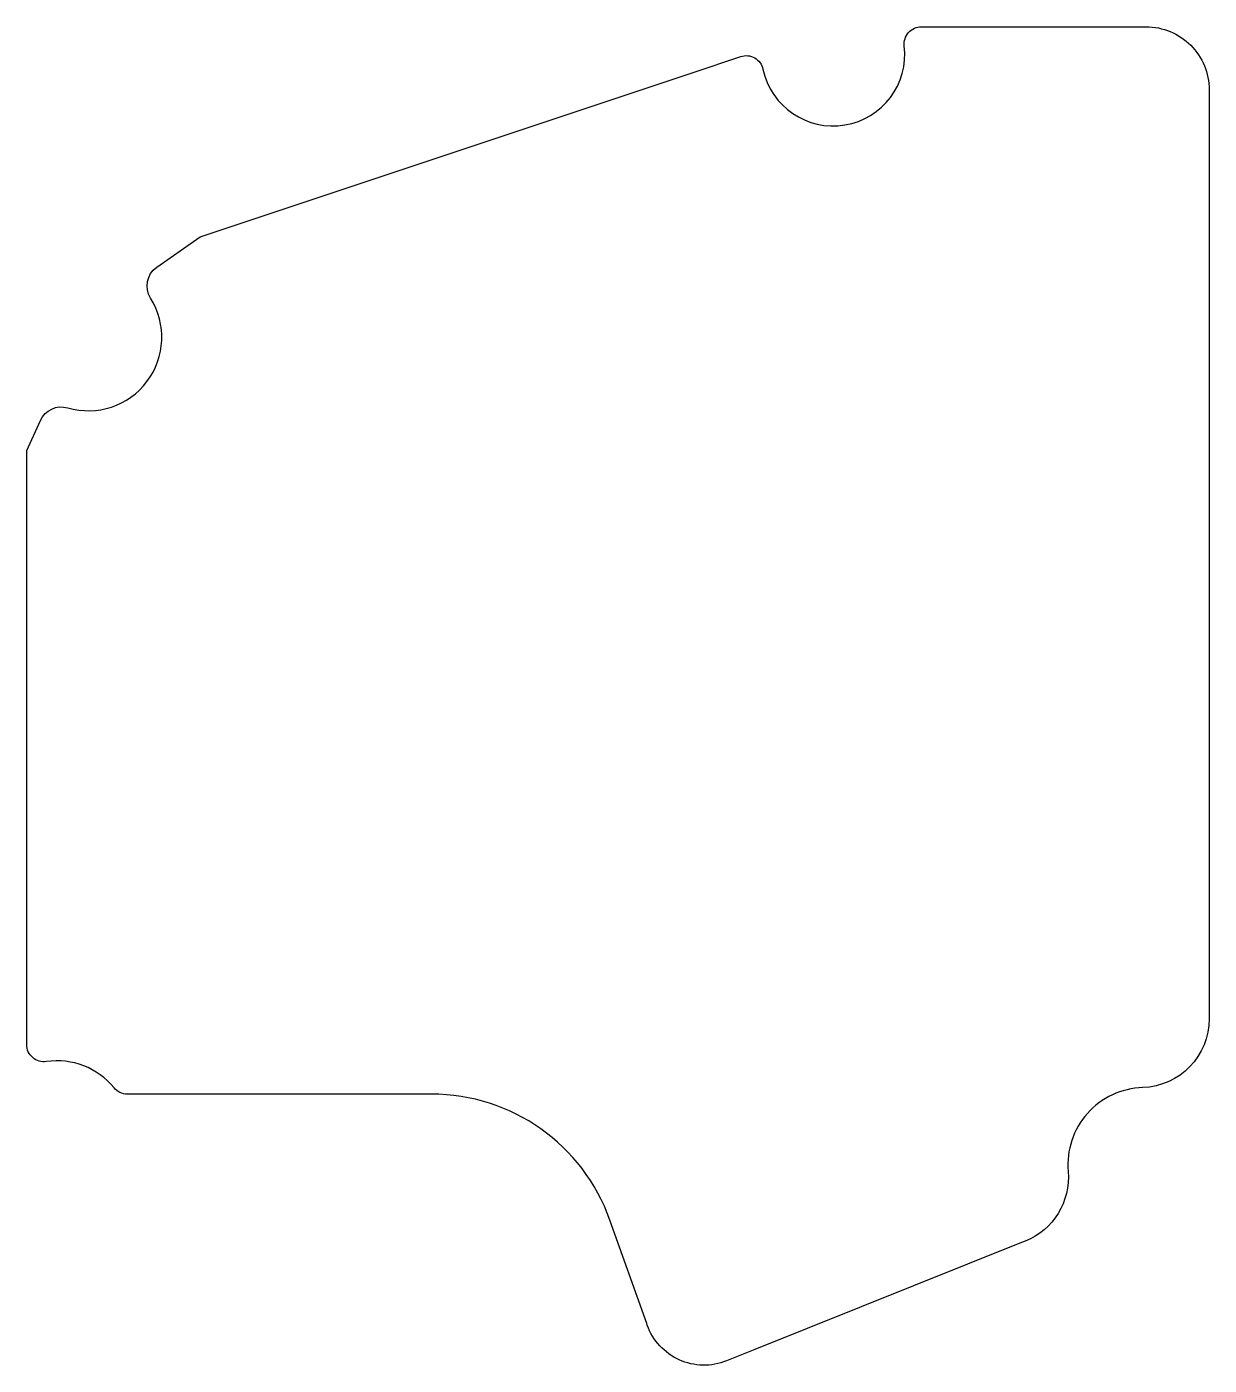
# Model space of a CAD drawing. Header units: millimetres. Extents: x -127 to -24, y -53 to 64.
import ezdxf

# ---------------------------------------------------------------- set-up
doc = ezdxf.new("R2010")
doc.units = ezdxf.units.MM
doc.layers.get('0').update_dxf_attribs({"linetype": 'CONTINUOUS'})

msp = doc.modelspace()

# ---------------------------------------------------------------- linework, layer by layer
msp.add_lwpolyline([(-24, 29.07), (-24, -22.43, -0.404418), (-29.8, -28.43, 0.429393), (-36.29, -35.73, -0.329894), (-40.03, -41.81), (-40.5, -42), (-63.59, -51.26), (-66.05, -52.24, -0.426037), (-72.95, -49.13), (-73, -49), (-76.2, -39.98, 0.31749), (-91.75, -29), (-118.24, -29, -0.225307), (-119.4, -28.45, 0.264083), (-125.28, -26.17, -0.457752), (-127, -24.68), (-127, 27), (-126.99, 27.08), (-125.81, 29.7, -0.373958), (-123.43, 30.8, 0.689934), (-116.22, 40.35, -0.398795), (-115.68, 43.05), (-111.9, 45.71), (-69.22, 59.93), (-68.95, 60.02), (-64.81, 61.41, -0.447248), (-62.87, 60.3, 0.954244), (-50.56, 62.33, -0.44881), (-49.07, 64), (-44.44, 64), (-29.5, 64, -0.414214), (-24, 58.5)], format="xyb", close=True)

doc.saveas('drawing.dxf')
